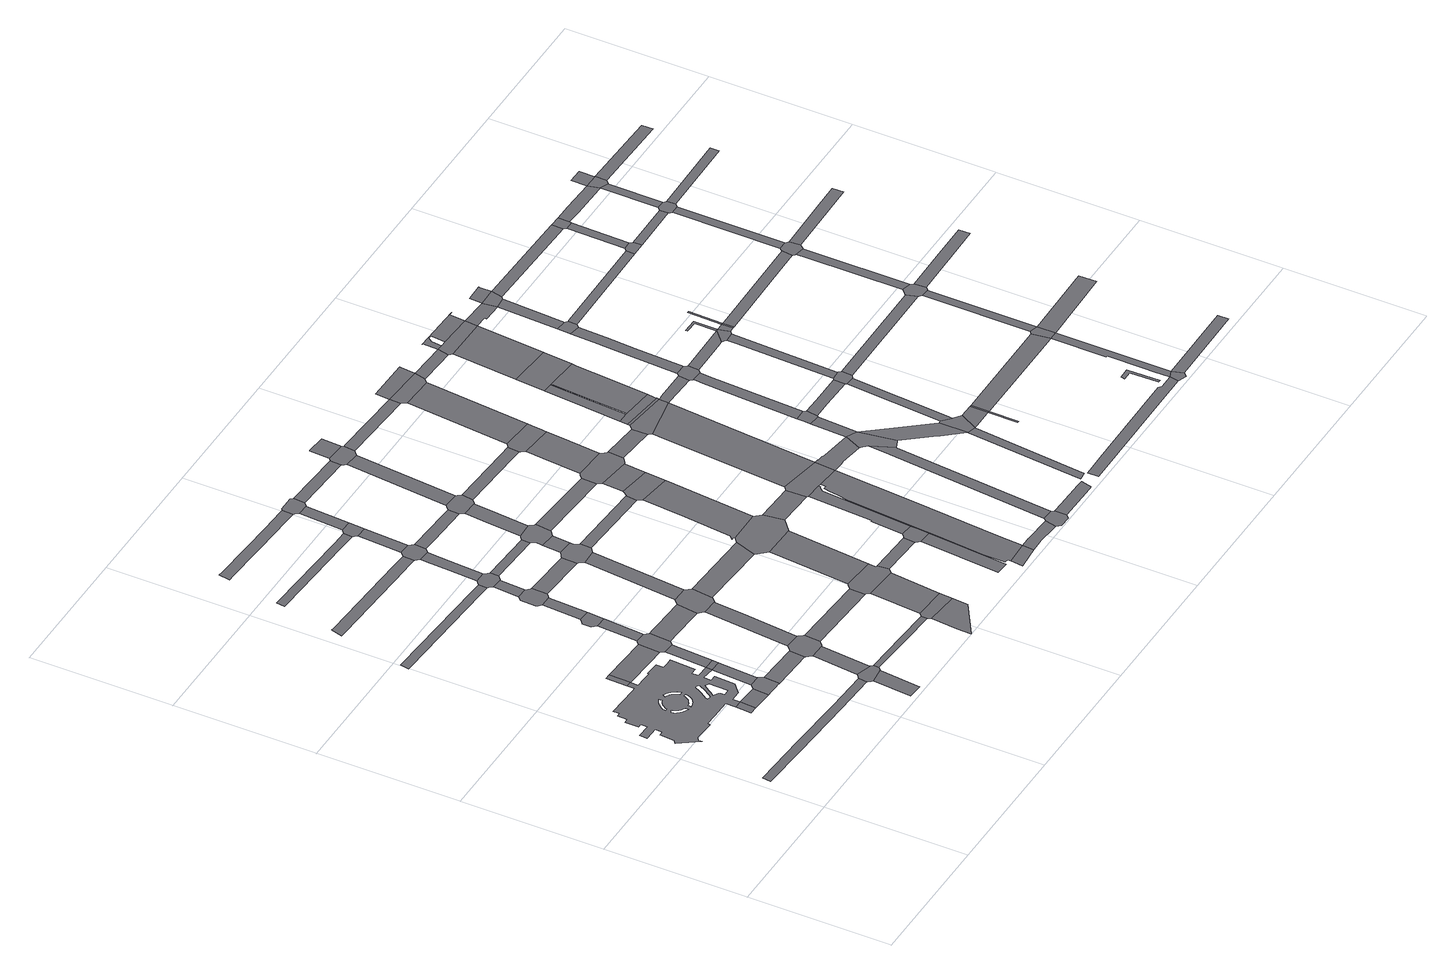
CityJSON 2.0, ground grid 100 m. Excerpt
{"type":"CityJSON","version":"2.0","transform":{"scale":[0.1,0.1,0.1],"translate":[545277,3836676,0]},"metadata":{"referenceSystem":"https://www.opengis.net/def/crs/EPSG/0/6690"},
"CityObjects":{
"road1":{"type":"Road","attributes":{"RoadStructureAttribute.sectionType":"1"},"geometry":[{"type":"MultiSurface","lod":"1","boundaries":[[[0,1,2,3,4,5,6,7]]]}]},
"road2":{"type":"Road","geometry":[{"type":"MultiSurface","lod":"1","boundaries":[[[8,9,10,11,12,13,14,15,16,17,18,19,20,21,22,23,24,25,26,27,28,29,30,31,32,33,34,35,36,37,38,39,40,41,42,43,44,45,46,47,48,49,50,51,52,53,54,55,56,57,58,59,60],[61,62,63,64,65,66,67,68,69,70,71,72,73,74,75,76,77,78,79,80],[81,82,83,84,85,86,87,88,89,90,91,92,93,94,95,96,97,98,99,100],[101,102,103,104,105,106,107,108,109,110,111,112,113,114,115,116,117,118,119,120,121],[122,123,124,125,126,127,128,129,130,131,132,133,134,135,136,137,138,139,140,141,142],[143,144,145,146,147,148,149,150,151,152,153,154,155,156,157,158,159,160,161],[162,163,164,165,166,167,168,169,170,171,172,173,174]]]}]},
"road3":{"type":"Road","geometry":[{"type":"MultiSurface","lod":"1","boundaries":[[[38,175,176,39]]]}]},
"road4":{"type":"Road","attributes":{"RoadStructureAttribute.sectionType":"1"},"geometry":[{"type":"MultiSurface","lod":"1","boundaries":[[[39,176,177,178]]]}]},
"road5":{"type":"Road","geometry":[{"type":"MultiSurface","lod":"1","boundaries":[[[179,10,9,180]]]}]},
"road6":{"type":"Road","geometry":[{"type":"MultiSurface","lod":"1","boundaries":[[[181,182,178,177,183,184,185,186,187,188,189,190]]]}]},
"road7":{"type":"Road","attributes":{"RoadStructureAttribute.sectionType":"1"},"geometry":[{"type":"MultiSurface","lod":"1","boundaries":[[[180,9,191,192,193]]]}]},
"road8":{"type":"Road","attributes":{"RoadStructureAttribute.sectionType":"1"},"geometry":[{"type":"MultiSurface","lod":"1","boundaries":[[[49,181,190,194]]]}]},
"road9":{"type":"Road","geometry":[{"type":"MultiSurface","lod":"1","boundaries":[[[50,49,194,195]]]}]},
"road10":{"type":"Road","attributes":{"RoadStructureAttribute.sectionType":"1"},"geometry":[{"type":"MultiSurface","lod":"1","boundaries":[[[196,197,198,199,200,201,202,203,204,205]]]}]},
"road11":{"type":"Road","attributes":{"RoadStructureAttribute.sectionType":"1"},"geometry":[{"type":"MultiSurface","lod":"1","boundaries":[[[206,207,208,209]]]}]},
"road12":{"type":"Road","attributes":{"RoadStructureAttribute.sectionType":"1"},"geometry":[{"type":"MultiSurface","lod":"1","boundaries":[[[210,211,50,195,212]]]}]},
"road13":{"type":"Road","attributes":{"RoadStructureAttribute.sectionType":"1"},"geometry":[{"type":"MultiSurface","lod":"1","boundaries":[[[187,186,213,214]]]}]},
"road14":{"type":"Road","geometry":[{"type":"MultiSurface","lod":"1","boundaries":[[[215,216,217,7,6,218,219,207,206,220,221,222,223,224]]]}]},
"road15":{"type":"Road","geometry":[{"type":"MultiSurface","lod":"1","boundaries":[[[225,226,193,192,227,210,212,228,229,230]]]}]},
"road16":{"type":"Road","attributes":{"RoadStructureAttribute.sectionType":"1"},"geometry":[{"type":"MultiSurface","lod":"1","boundaries":[[[231,215,224,232]]]}]},
"road17":{"type":"Road","attributes":{"RoadStructureAttribute.sectionType":"1"},"geometry":[{"type":"MultiSurface","lod":"1","boundaries":[[[233,225,230,234]]]}]},
"road18":{"type":"Road","attributes":{"RoadStructureAttribute.sectionType":"1"},"geometry":[{"type":"MultiSurface","lod":"1","boundaries":[[[235,236,237,238,239,240,241,242,243,244]]]}]},
"road19":{"type":"Road","geometry":[{"type":"MultiSurface","lod":"1","boundaries":[[[245,246,247,248,249,250,233,234,251]]]}]},
"road20":{"type":"Road","geometry":[{"type":"MultiSurface","lod":"1","boundaries":[[[252,253,254,214,213,255,256,231,232,257,258,259,260,261,262,263]]]}]},
"road21":{"type":"Road","attributes":{"RoadStructureAttribute.sectionType":"1"},"geometry":[{"type":"MultiSurface","lod":"1","boundaries":[[[264,265,266,229,228,267,268,269,270]]]}]},
"road22":{"type":"Road","attributes":{"RoadStructureAttribute.sectionType":"1"},"geometry":[{"type":"MultiSurface","lod":"1","boundaries":[[[271,245,251,272]]]}]},
"road23":{"type":"Road","attributes":{"RoadStructureAttribute.sectionType":"1"},"geometry":[{"type":"MultiSurface","lod":"1","boundaries":[[[273,274,275,276,277,278,279,280,281,282,283]]]}]},
"road24":{"type":"Road","geometry":[{"type":"MultiSurface","lod":"1","boundaries":[[[284,285,286,287,288,289,271,272,290,291,292,293,294,295]]]}]},
"road25":{"type":"Road","attributes":{"RoadStructureAttribute.sectionType":"1"},"geometry":[{"type":"MultiSurface","lod":"1","boundaries":[[[296,252,263,297,298,299]]]}]},
"road26":{"type":"Road","attributes":{"RoadStructureAttribute.sectionType":"1"},"geometry":[{"type":"MultiSurface","lod":"1","boundaries":[[[300,222,221,301,302,303]]]}]},
"road27":{"type":"Road","attributes":{"RoadStructureAttribute.sectionType":"1"},"geometry":[{"type":"MultiSurface","lod":"1","boundaries":[[[304,284,295,305]]]}]},
"road28":{"type":"Road","geometry":[{"type":"MultiSurface","lod":"1","boundaries":[[[306,307,308,309,205,204,310,311,304,305,312,313,314,315,316]]]}]},
"road29":{"type":"Road","geometry":[{"type":"MultiSurface","lod":"1","boundaries":[[[317,270,269,318,319,296,299,320,321,322,323]]]}]},
"road30":{"type":"Road","attributes":{"RoadStructureAttribute.sectionType":"1"},"geometry":[{"type":"MultiSurface","lod":"1","boundaries":[[[324,325,326,327,328,329,330,331,332,333]]]}]},
"road31":{"type":"Road","attributes":{"RoadStructureAttribute.sectionType":"1"},"geometry":[{"type":"MultiSurface","lod":"1","boundaries":[[[260,259,334,335]]]}]},
"road32":{"type":"Road","attributes":{"RoadStructureAttribute.sectionType":"1"},"geometry":[{"type":"MultiSurface","lod":"1","boundaries":[[[336,337,338,308,307,339,340,341]]]}]},
"road33":{"type":"Road","attributes":{"RoadStructureAttribute.sectionType":"1"},"geometry":[{"type":"MultiSurface","lod":"1","boundaries":[[[342,293,292,343,344]]]}]},
"road34":{"type":"Road","geometry":[{"type":"MultiSurface","lod":"1","boundaries":[[[345,244,243,346,347,336,341,348,349,350]]]}]},
"road35":{"type":"Road","attributes":{"RoadStructureAttribute.sectionType":"1"},"geometry":[{"type":"MultiSurface","lod":"1","boundaries":[[[351,352,353,317,323]]]}]},
"road36":{"type":"Road","attributes":{"RoadStructureAttribute.sectionType":"1"},"geometry":[{"type":"MultiSurface","lod":"1","boundaries":[[[354,355,356,357,358]]]}]},
"road37":{"type":"Road","attributes":{"RoadStructureAttribute.sectionType":"1"},"geometry":[{"type":"MultiSurface","lod":"1","boundaries":[[[316,315,359,360]]]}]},
"road38":{"type":"Road","attributes":{"RoadStructureAttribute.sectionType":"1"},"geometry":[{"type":"MultiSurface","lod":"1","boundaries":[[[361,345,350,362]]]}]},
"road39":{"type":"Road","geometry":[{"type":"MultiSurface","lod":"1","boundaries":[[[363,364,365,303,302,366,367,354,358,368]]]}]},
"road40":{"type":"Road","geometry":[{"type":"MultiSurface","lod":"1","boundaries":[[[369,370,283,282,371,361,362,372,373]]]}]},
"road41":{"type":"Road","geometry":[{"type":"MultiSurface","lod":"1","boundaries":[[[374,375,376,377,344,343,378,379,352,351,380,381,382,383,384,385]]]}]},
"road42":{"type":"Road","attributes":{"RoadStructureAttribute.sectionType":"1"},"geometry":[{"type":"MultiSurface","lod":"1","boundaries":[[[386,363,368,387]]]}]},
"road43":{"type":"Road","attributes":{"RoadStructureAttribute.sectionType":"1"},"geometry":[{"type":"MultiSurface","lod":"1","boundaries":[[[321,320,388,389,390]]]}]},
"road44":{"type":"Road","attributes":{"RoadStructureAttribute.sectionType":"1"},"geometry":[{"type":"MultiSurface","lod":"1","boundaries":[[[391,369,373,392]]]}]},
"road45":{"type":"Road","attributes":{"RoadStructureAttribute.sectionType":"1"},"geometry":[{"type":"MultiSurface","lod":"1","boundaries":[[[393,374,385,394]]]}]},
"road46":{"type":"Road","attributes":{"RoadStructureAttribute.sectionType":"1"},"geometry":[{"type":"MultiSurface","lod":"1","boundaries":[[[395,396,349,348,397,398,399]]]}]},
"road47":{"type":"Road","geometry":[{"type":"MultiSurface","lod":"1","boundaries":[[[400,401,333,332,402,391,392,403,404,405,406,407]]]}]},
"road48":{"type":"Road","geometry":[{"type":"MultiSurface","lod":"1","boundaries":[[[408,409,410,335,334,411,412,386,387,413,414,415,416,417,418]]]}]},
"road49":{"type":"Road","geometry":[{"type":"MultiSurface","lod":"1","boundaries":[[[419,420,421,422,423,360,359,424,425,393,394,426,427,428,429]]]}]},
"road50":{"type":"Road","attributes":{"RoadStructureAttribute.sectionType":"1"},"geometry":[{"type":"MultiSurface","lod":"1","boundaries":[[[430,431,422,421,432,433]]]}]},
"road51":{"type":"Road","attributes":{"RoadStructureAttribute.sectionType":"1"},"geometry":[{"type":"MultiSurface","lod":"1","boundaries":[[[434,408,418,435]]]}]},
"road52":{"type":"Road","geometry":[{"type":"MultiSurface","lod":"1","boundaries":[[[436,437,438,399,398,439,440,430,433,441,442,443,444,445,446,447]]]}]},
"road53":{"type":"Road","attributes":{"RoadStructureAttribute.sectionType":"1"},"geometry":[{"type":"MultiSurface","lod":"1","boundaries":[[[382,381,448,449]]]}]},
"road54":{"type":"Road","attributes":{"RoadStructureAttribute.sectionType":"1"},"geometry":[{"type":"MultiSurface","lod":"1","boundaries":[[[405,404,450,451]]]}]},
"road55":{"type":"Road","attributes":{"RoadStructureAttribute.sectionType":"1"},"geometry":[{"type":"MultiSurface","lod":"1","boundaries":[[[415,414,452,453,454]]]}]},
"road56":{"type":"Road","geometry":[{"type":"MultiSurface","lod":"1","boundaries":[[[455,456,390,389,434,435,457,458]]]}]},
"road57":{"type":"Road","attributes":{"RoadStructureAttribute.sectionType":"1"},"geometry":[{"type":"MultiSurface","lod":"1","boundaries":[[[429,428,459,460]]]}]},
"road58":{"type":"Road","attributes":{"RoadStructureAttribute.sectionType":"1"},"geometry":[{"type":"MultiSurface","lod":"1","boundaries":[[[461,462,463,464,465]]]}]},
"road59":{"type":"Road","attributes":{"RoadStructureAttribute.sectionType":"1"},"geometry":[{"type":"MultiSurface","lod":"1","boundaries":[[[466,436,447,467]]]}]},
"road60":{"type":"Road","geometry":[{"type":"MultiSurface","lod":"1","boundaries":[[[468,469,470,471]]]}]},
"road61":{"type":"Road","attributes":{"RoadStructureAttribute.sectionType":"1"},"geometry":[{"type":"MultiSurface","lod":"1","boundaries":[[[472,473,474,475,476,456,455,477]]]}]},
"road62":{"type":"Road","geometry":[{"type":"MultiSurface","lod":"1","boundaries":[[[478,479,480,454,453,481,461,465,482,483,484]]]}]},
"road63":{"type":"Road","geometry":[{"type":"MultiSurface","lod":"1","boundaries":[[[485,486,487,451,450,488,489,466,467,490,491,492,493,494]]]}]},
"road64":{"type":"Road","attributes":{"RoadStructureAttribute.sectionType":"1"},"geometry":[{"type":"MultiSurface","lod":"1","boundaries":[[[495,496,444,443,497,498,499,500]]]}]},
"road65":{"type":"Road","attributes":{"RoadStructureAttribute.sectionType":"1"},"geometry":[{"type":"MultiSurface","lod":"1","boundaries":[[[501,502,485,494,503]]]}]},
"road66":{"type":"Road","attributes":{"RoadStructureAttribute.sectionType":"1"},"geometry":[{"type":"MultiSurface","lod":"1","boundaries":[[[504,458,457,505,506]]]}]},
"road67":{"type":"Road","geometry":[{"type":"MultiSurface","lod":"1","boundaries":[[[507,508,449,448,472,477,509]]]}]},
"road68":{"type":"Road","attributes":{"RoadStructureAttribute.sectionType":"1"},"geometry":[{"type":"MultiSurface","lod":"1","boundaries":[[[510,511,512,468,471,513,514,515,516,517]]]}]},
"road69":{"type":"Road","attributes":{"RoadStructureAttribute.sectionType":"1"},"geometry":[{"type":"MultiSurface","lod":"1","boundaries":[[[518,519,520,478,484,521,522,523,524,525]]]}]},
"road70":{"type":"Road","attributes":{"function":"1","RoadStructureAttribute.sectionType":"7"},"geometry":[{"type":"MultiSurface","lod":"1","boundaries":[[[526,527,528,529,530,531,532,533,534,535,536,537,538,539,540,541,542,469,468,543,544,545,546]]]}]},
"road71":{"type":"Road","attributes":{"RoadStructureAttribute.sectionType":"1"},"geometry":[{"type":"MultiSurface","lod":"1","boundaries":[[[547,548,507,509,549,550]]]}]},
"road72":{"type":"Road","geometry":[{"type":"MultiSurface","lod":"1","boundaries":[[[551,552,460,459,553,547,550,554,555,556,557,558,559,560]]]}]},
"road73":{"type":"Road","geometry":[{"type":"MultiSurface","lod":"1","boundaries":[[[561,562,517,516,563,564,565,566,567]]]}]},
"road74":{"type":"Road","attributes":{"RoadStructureAttribute.sectionType":"1"},"geometry":[{"type":"MultiSurface","lod":"1","boundaries":[[[568,569,551,560,570,571]]]}]},
"road75":{"type":"Road","attributes":{"RoadStructureAttribute.sectionType":"1"},"geometry":[{"type":"MultiSurface","lod":"1","boundaries":[[[572,492,491,573,574,575]]]}]},
"road76":{"type":"Road","geometry":[{"type":"MultiSurface","lod":"1","boundaries":[[[576,577,578,506,505,579,580,518,525,581,526,546,582]]]}]},
"road77":{"type":"Road","geometry":[{"type":"MultiSurface","lod":"1","boundaries":[[[583,584,585,500,499,586,568,571,587,588,589]]]}]},
"road78":{"type":"Road","attributes":{"RoadStructureAttribute.sectionType":"1"},"geometry":[{"type":"MultiSurface","lod":"1","boundaries":[[[557,556,590,591]]]}]},
"road79":{"type":"Road","attributes":{"RoadStructureAttribute.sectionType":"1"},"geometry":[{"type":"MultiSurface","lod":"1","boundaries":[[[592,593,566,565,594,595,596]]]}]},
"road80":{"type":"Road","attributes":{"RoadStructureAttribute.sectionType":"1"},"geometry":[{"type":"MultiSurface","lod":"1","boundaries":[[[597,598,561,567,599,600,601]]]}]},
"road81":{"type":"Road","attributes":{"RoadStructureAttribute.sectionType":"1"},"geometry":[{"type":"MultiSurface","lod":"1","boundaries":[[[602,583,589,603,604,605]]]}]},
"road82":{"type":"Road","attributes":{"function":"1"},"geometry":[{"type":"MultiSurface","lod":"1","boundaries":[[[606,607,608,609,576,582]]]}]},
"road83":{"type":"Road","attributes":{"RoadStructureAttribute.sectionType":"1"},"geometry":[{"type":"MultiSurface","lod":"1","boundaries":[[[610,611,612,613,582,546,614,615,616,617]]]}]},
"road84":{"type":"Road","geometry":[{"type":"MultiSurface","lod":"1","boundaries":[[[575,574,618,602,605,619,620]]]}]},
"road85":{"type":"Road","geometry":[{"type":"MultiSurface","lod":"1","boundaries":[[[621,622,623,591,590,624,608,607,625]]]}]},
"road86":{"type":"Road","attributes":{"RoadStructureAttribute.sectionType":"1"},"geometry":[{"type":"MultiSurface","lod":"1","boundaries":[[[626,575,620,627,628]]]}]},
"road87":{"type":"Road","geometry":[{"type":"MultiSurface","lod":"1","boundaries":[[[617,616,629,597,601,630,631,632]]]}]},
"road88":{"type":"Road","attributes":{"function":"1"},"geometry":[{"type":"MultiSurface","lod":"1","boundaries":[[[633,621,625,634,635]]]}]},
"road89":{"type":"Road","attributes":{"function":"1"},"geometry":[{"type":"MultiSurface","lod":"1","boundaries":[[[636,633,635,637,638,639]]]}]},
"road90":{"type":"Road","geometry":[{"type":"MultiSurface","lod":"1","boundaries":[[[640,641,636,639,642,643]]]}]},
"road91":{"type":"Road","attributes":{"RoadStructureAttribute.sectionType":"1"},"geometry":[{"type":"MultiSurface","lod":"1","boundaries":[[[644,645,646,647,648]]]}]},
"road92":{"type":"Road","attributes":{"RoadStructureAttribute.sectionType":"1"},"geometry":[{"type":"MultiSurface","lod":"1","boundaries":[[[649,617,632,650,651,652]]]}]},
"road93":{"type":"Road","attributes":{"RoadStructureAttribute.sectionType":"1"},"geometry":[{"type":"MultiSurface","lod":"1","boundaries":[[[653,632,631,654,655,656,657,658,644,659]]]}]},
"road94":{"type":"Road","geometry":[{"type":"MultiSurface","lod":"1","boundaries":[[[660,661,662,663,649,652,664,665]]]}]},
"road95":{"type":"Road","attributes":{"function":"1","RoadStructureAttribute.sectionType":"7"},"geometry":[{"type":"MultiSurface","lod":"1","boundaries":[[[666,667,668,638,637,669,670,671,672]]]}]},
"road96":{"type":"Road","attributes":{"RoadStructureAttribute.sectionType":"1"},"geometry":[{"type":"MultiSurface","lod":"1","boundaries":[[[673,620,619,674,675,676,677]]]}]},
"road97":{"type":"Road","attributes":{"RoadStructureAttribute.sectionType":"1"},"geometry":[{"type":"MultiSurface","lod":"1","boundaries":[[[678,679,625,607,680,681,682]]]}]},
"road98":{"type":"Road","geometry":[{"type":"MultiSurface","lod":"1","boundaries":[[[683,640,643,684,666,672,685]]]}]},
"road99":{"type":"Road","geometry":[{"type":"MultiSurface","lod":"1","boundaries":[[[686,659,644,648,687,688,689,690]]]}]},
"road100":{"type":"Road","attributes":{"RoadStructureAttribute.sectionType":"1"},"geometry":[{"type":"MultiSurface","lod":"1","boundaries":[[[691,692,662,661,693,694]]]}]},
"road101":{"type":"Road","attributes":{"RoadStructureAttribute.sectionType":"1"},"geometry":[{"type":"MultiSurface","lod":"1","boundaries":[[[687,648,695,696,697,698,699]]]}]},
"road102":{"type":"Road","attributes":{"RoadStructureAttribute.sectionType":"1"},"geometry":[{"type":"MultiSurface","lod":"1","boundaries":[[[700,665,664,701,702,703]]]}]},
"road103":{"type":"Road","geometry":[{"type":"MultiSurface","lod":"1","boundaries":[[[698,704,705,706,707]]]}]},
"road104":{"type":"Road","attributes":{"function":"1","RoadStructureAttribute.sectionType":"7"},"geometry":[{"type":"MultiSurface","lod":"1","boundaries":[[[708,683,685,709]]]}]},
"road105":{"type":"Road","attributes":{"RoadStructureAttribute.sectionType":"1"},"geometry":[{"type":"MultiSurface","lod":"1","boundaries":[[[710,711,690,689,712,713]]]}]},
"road106":{"type":"Road","geometry":[{"type":"MultiSurface","lod":"1","boundaries":[[[714,715,716,682,681,717,718,691,694,719,720,721,722,723]]]}]},
"road107":{"type":"Road","geometry":[{"type":"MultiSurface","lod":"1","boundaries":[[[699,698,707,724]]]}]},
"road108":{"type":"Road","attributes":{"RoadStructureAttribute.sectionType":"1"},"geometry":[{"type":"MultiSurface","lod":"1","boundaries":[[[725,726,727,728,729,730,731,732,733,734,735,736,737,738]]]}]},
"road109":{"type":"Road","geometry":[{"type":"MultiSurface","lod":"1","boundaries":[[[677,676,708,709,739,740,741,742]]]}]},
"road110":{"type":"Road","attributes":{"function":"1","RoadStructureAttribute.sectionType":"7"},"geometry":[{"type":"MultiSurface","lod":"1","boundaries":[[[743,744,677,742,745,746,747,748,749,750,741,740,751,752,753,754,755]]]}]},
"road111":{"type":"Road","geometry":[{"type":"MultiSurface","lod":"1","boundaries":[[[756,757,758,759,703,702,710,713,760,761,762]]]}]},
"road112":{"type":"Road","attributes":{"RoadStructureAttribute.sectionType":"1"},"geometry":[{"type":"MultiSurface","lod":"1","boundaries":[[[763,764,765,766,714,723,767,768,769]]]}]},
"road113":{"type":"Road","attributes":{"RoadStructureAttribute.sectionType":"1"},"geometry":[{"type":"MultiSurface","lod":"1","boundaries":[[[770,771,721,720,772,773,774,775]]]}]},
"road114":{"type":"Road","attributes":{"RoadStructureAttribute.sectionType":"1"},"geometry":[{"type":"MultiSurface","lod":"1","boundaries":[[[776,777,778,779,780,758,757]]]}]},
"road115":{"type":"Road","geometry":[{"type":"MultiSurface","lod":"1","boundaries":[[[781,782,763,769,783,784,785,786,787,788]]]}]},
"road116":{"type":"Road","attributes":{"RoadStructureAttribute.sectionType":"1"},"geometry":[{"type":"MultiSurface","lod":"1","boundaries":[[[740,739,789,790,791,792]]]}]},
"road117":{"type":"Road","attributes":{"RoadStructureAttribute.sectionType":"1"},"geometry":[{"type":"MultiSurface","lod":"1","boundaries":[[[793,794,791,781,788]]]}]},
"road118":{"type":"Road","attributes":{"RoadStructureAttribute.sectionType":"1"},"geometry":[{"type":"MultiSurface","lod":"1","boundaries":[[[724,707,795,796,797]]]}]},
"road119":{"type":"Road","geometry":[{"type":"MultiSurface","lod":"1","boundaries":[[[798,770,775,799,800,779,778,801,802,803]]]}]},
"road120":{"type":"Road","attributes":{"RoadStructureAttribute.sectionType":"1"},"geometry":[{"type":"MultiSurface","lod":"1","boundaries":[[[804,805,806,807,808,770,798]]]}]},
"road121":{"type":"Road","geometry":[{"type":"MultiSurface","lod":"1","boundaries":[[[809,792,791,794,810,811]]]}]},
"road122":{"type":"Road","attributes":{"RoadStructureAttribute.sectionType":"1"},"geometry":[{"type":"MultiSurface","lod":"1","boundaries":[[[812,813,798,803,814]]]}]},
"road123":{"type":"Road","geometry":[{"type":"MultiSurface","lod":"1","boundaries":[[[815,816,817,818,819,820]]]}]},
"road124":{"type":"Road","attributes":{"RoadStructureAttribute.sectionType":"1"},"geometry":[{"type":"MultiSurface","lod":"1","boundaries":[[[821,822,823,824,792,809]]]}]},
"road125":{"type":"Road","geometry":[{"type":"MultiSurface","lod":"1","boundaries":[[[825,812,814,826]]]}]},
"road126":{"type":"Road","attributes":{"RoadStructureAttribute.sectionType":"1"},"geometry":[{"type":"MultiSurface","lod":"1","boundaries":[[[827,828,829,812,825]]]}]},
"road127":{"type":"Road","geometry":[{"type":"MultiSurface","lod":"1","boundaries":[[[830,738,737,831,832]]]}]},
"road128":{"type":"Road","attributes":{"RoadStructureAttribute.sectionType":"1"},"geometry":[{"type":"MultiSurface","lod":"1","boundaries":[[[762,761,833,834]]]}]},
"road129":{"type":"Road","attributes":{"RoadStructureAttribute.sectionType":"1"},"geometry":[{"type":"MultiSurface","lod":"1","boundaries":[[[796,835,836,837,838,738,830,839]]]}]},
"road130":{"type":"Road","attributes":{"RoadStructureAttribute.sectionType":"1"},"geometry":[{"type":"MultiSurface","lod":"1","boundaries":[[[840,841,786,785,842,843]]]}]},
"road131":{"type":"Road","geometry":[{"type":"MultiSurface","lod":"1","boundaries":[[[844,845,797,796,839,846]]]}]},
"road132":{"type":"Road","attributes":{"RoadStructureAttribute.sectionType":"1"},"geometry":[{"type":"MultiSurface","lod":"1","boundaries":[[[847,809,811,848,849]]]}]},
"road133":{"type":"Road","attributes":{"RoadStructureAttribute.sectionType":"1"},"geometry":[{"type":"MultiSurface","lod":"1","boundaries":[[[830,832,850,851]]]}]},
"road134":{"type":"Road","attributes":{"RoadStructureAttribute.sectionType":"1"},"geometry":[{"type":"MultiSurface","lod":"1","boundaries":[[[852,853,825,826,854,855]]]}]},
"road135":{"type":"Road","attributes":{"RoadStructureAttribute.sectionType":"1"},"geometry":[{"type":"MultiSurface","lod":"1","boundaries":[[[856,857,844,846,858,859]]]}]},
"road136":{"type":"Road","geometry":[{"type":"MultiSurface","lod":"1","boundaries":[[[860,861,862,834,833,863,864,856,859,865,866,867,868,869]]]}]},
"road137":{"type":"Road","attributes":{"RoadStructureAttribute.sectionType":"1"},"geometry":[{"type":"MultiSurface","lod":"1","boundaries":[[[870,846,839,871]]]}]},
"road138":{"type":"Road","geometry":[{"type":"MultiSurface","lod":"1","boundaries":[[[872,873,840,843,874,875]]]}]},
"road139":{"type":"Road","attributes":{"RoadStructureAttribute.sectionType":"1"},"geometry":[{"type":"MultiSurface","lod":"1","boundaries":[[[876,877,860,869,878,879]]]}]},
"road140":{"type":"Road","attributes":{"RoadStructureAttribute.sectionType":"1"},"geometry":[{"type":"MultiSurface","lod":"1","boundaries":[[[880,873,872,881]]]}]},
"road141":{"type":"Road","geometry":[{"type":"MultiSurface","lod":"1","boundaries":[[[849,848,882,880,881,883,884]]]}]},
"road142":{"type":"Road","geometry":[{"type":"MultiSurface","lod":"1","boundaries":[[[885,886,887,852,855,888,889,876,879,890,891,892,893,894,895,896]]]}]},
"road143":{"type":"Road","attributes":{"RoadStructureAttribute.sectionType":"1"},"geometry":[{"type":"MultiSurface","lod":"1","boundaries":[[[897,875,874,898]]]}]},
"road144":{"type":"Road","attributes":{"RoadStructureAttribute.sectionType":"1"},"geometry":[{"type":"MultiSurface","lod":"1","boundaries":[[[899,900,867,866,901,902,903,904,905,906]]]}]},
"road145":{"type":"Road","attributes":{"RoadStructureAttribute.sectionType":"1"},"geometry":[{"type":"MultiSurface","lod":"1","boundaries":[[[907,908,909,910,911,885,896]]]}]},
"road146":{"type":"Road","attributes":{"RoadStructureAttribute.sectionType":"1"},"geometry":[{"type":"MultiSurface","lod":"1","boundaries":[[[912,884,883,913,914,915,916,917,918]]]}]},
"road147":{"type":"Road","geometry":[{"type":"MultiSurface","lod":"1","boundaries":[[[919,897,898,920,909,908,921,922,923,924,925]]]}]},
"road148":{"type":"Road","attributes":{"RoadStructureAttribute.sectionType":"1"},"geometry":[{"type":"MultiSurface","lod":"1","boundaries":[[[917,926,919,925,927]]]}]},
"road149":{"type":"Road","attributes":{"RoadStructureAttribute.sectionType":"1"},"geometry":[{"type":"MultiSurface","lod":"1","boundaries":[[[928,929,893,892,930,931]]]}]},
"road150":{"type":"Road","geometry":[{"type":"MultiSurface","lod":"1","boundaries":[[[918,917,927,932,933,934,935,936]]]}]},
"road151":{"type":"Road","attributes":{"RoadStructureAttribute.sectionType":"1"},"geometry":[{"type":"MultiSurface","lod":"1","boundaries":[[[937,918,936,938]]]}]},
"road152":{"type":"Road","attributes":{"RoadStructureAttribute.sectionType":"1"},"geometry":[{"type":"MultiSurface","lod":"1","boundaries":[[[939,924,923,940]]]}]},
"road153":{"type":"Road","attributes":{"RoadStructureAttribute.sectionType":"1"},"geometry":[{"type":"MultiSurface","lod":"1","boundaries":[[[935,934,941,942,943]]]}]}
},
"vertices":[
[911,422,0],[490,447,0],[80,469,0],[71,408,0],[413,390,0],[912,363,0],[1212,347,0],[1218,406,0],
[522,1572,0],[525,1625,0],[484,1627,0],[485,1574,0],[455,1576,0],[337,1580,0],[225,1585,0],[225,1542,0],[198,1542,0],[194,1472,0],[164,1472,0],[162,1376,0],[192,1379,0],[192,1367,0],[190,1327,0],[93,1331,0],[91,1278,0],[188,1274,0],[186,1236,0],[186,1224,0],[156,1224,0],[147,1121,0],[125,1103,0],[221,964,0],[221,992,0],[243,1007,0],[388,999,0],[393,1019,0],[471,1016,0],[618,1011,0],[616,943,0],[674,940,0],[676,994,0],[734,995,0],[746,995,0],[815,1055,0],[819,1139,0],[819,1142,0],[821,1198,0],[776,1197,0],[781,1252,0],[872,1243,0],[875,1286,0],[783,1290,0],[782,1337,0],[827,1335,0],[835,1513,0],[793,1514,0],[752,1515,0],[753,1568,0],[655,1574,0],[655,1566,0],[591,1569,0],[460,1369,0],[445,1367,0],[435,1359,0],[432,1356,0],[426,1352,0],[422,1349,0],[421,1347,0],[412,1336,0],[405,1324,0],[400,1309,0],[400,1306,0],[383,1306,0],[387,1324,0],[395,1341,0],[407,1356,0],[410,1359,0],[418,1367,0],[420,1369,0],[434,1381,0],[459,1394,0],[512,1390,0],[527,1382,0],[536,1378,0],[545,1372,0],[557,1360,0],[567,1345,0],[577,1328,0],[583,1310,0],[585,1303,0],[580,1302,0],[565,1300,0],[563,1315,0],[555,1330,0],[547,1343,0],[542,1350,0],[540,1353,0],[527,1360,0],[525,1361,0],[515,1367,0],[499,1372,0],[403,1269,0],[408,1254,0],[416,1241,0],[422,1233,0],[423,1231,0],[436,1222,0],[441,1219,0],[449,1214,0],[461,1209,0],[461,1207,0],[461,1197,0],[459,1187,0],[436,1197,0],[426,1203,0],[421,1206,0],[409,1219,0],[408,1220,0],[396,1234,0],[388,1251,0],[383,1268,0],[400,1276,0],[493,1198,0],[494,1207,0],[509,1210,0],[518,1215,0],[521,1217,0],[530,1223,0],[533,1225,0],[538,1229,0],[543,1235,0],[553,1245,0],[561,1260,0],[563,1273,0],[583,1273,0],[578,1255,0],[571,1238,0],[561,1220,0],[552,1211,0],[549,1208,0],[534,1198,0],[513,1191,0],[491,1185,0],[607,1146,0],[617,1159,0],[626,1171,0],[640,1190,0],[644,1196,0],[645,1199,0],[651,1211,0],[671,1249,0],[681,1249,0],[691,1247,0],[696,1237,0],[670,1185,0],[669,1181,0],[664,1175,0],[652,1159,0],[646,1150,0],[629,1128,0],[619,1128,0],[607,1133,0],[670,1143,0],[674,1148,0],[681,1159,0],[685,1164,0],[714,1207,0],[725,1201,0],[741,1192,0],[740,1134,0],[737,1062,0],[722,1062,0],[695,1062,0],[692,1099,0],[654,1119,0],
[610,832,0],[668,829,0],
[818,821,0],[824,931,0],
[490,1778,0],[530,1776,0],
[855,961,0],[841,948,0],[844,819,0],[907,816,0],[929,815,0],[950,814,0],[955,923,0],[946,938,0],[935,958,0],[934,959,0],
[755,1613,0],[868,1607,0],[877,1757,0],
[951,1239,0],
[953,1281,0],
[887,2903,0],[854,2905,0],[30,2950,0],[12,2951,0],[1,2892,0],[27,2891,0],[851,2847,0],[887,2844,0],[931,2841,0],[934,2901,0],
[1353,329,0],[1240,315,0],[1217,45,0],[1324,37,0],
[891,1579,0],[887,1511,0],[971,1573,0],
[1249,799,0],[1260,908,0],
[1252,435,0],[1245,429,0],[1220,406,0],[1214,345,0],[1231,325,0],[1354,330,0],[1372,348,0],[1374,386,0],[1362,399,0],[1359,402,0],
[903,1782,0],[898,1777,0],[891,1581,0],[998,1600,0],[1007,1750,0],[981,1778,0],
[1282,758,0],[1392,756,0],
[920,2065,0],[999,2063,0],
[881,3446,0],[850,3448,0],[141,3485,0],[117,3487,0],[95,3407,0],[137,3405,0],[846,3368,0],[882,3366,0],[958,3362,0],[963,3442,0],
[926,2187,0],[896,2161,0],[894,2159,0],[893,2096,0],[895,2096,0],[918,2067,0],[1007,2182,0],
[1298,942,0],[1294,938,0],[1266,913,0],[1254,793,0],[1278,764,0],[1398,760,0],[1425,784,0],[1431,789,0],[1439,899,0],[1435,904,0],[1413,930,0],[1409,935,0],
[1330,1733,0],[1111,1744,0],[1044,1748,0],[1035,1598,0],[1040,1598,0],[1318,1584,0],[1335,1732,0],
[942,2460,0],[1024,2460,0],
[877,3874,0],[859,3874,0],[219,3910,0],[192,3912,0],[184,3853,0],[213,3851,0],[855,3815,0],[878,3814,0],[943,3810,0],[984,3808,0],[988,3868,0],
[946,2627,0],[924,2607,0],[918,2601,0],[916,2493,0],[920,2487,0],[924,2482,0],[1044,2480,0],[1046,2481,0],[1051,2486,0],[1055,2596,0],[1049,2601,0],[1025,2624,0],
[1354,1547,0],[1446,1338,0],[1465,1540,0],[1465,1542,0],
[1697,368,0],[1695,328,0],[1937,314,0],[1938,355,0],
[957,2810,0],[1035,2805,0],
[1061,2904,0],[1042,2927,0],[961,2926,0],[941,2907,0],[937,2834,0],[957,2811,0],[1036,2806,0],[1056,2823,0],[1058,2824,0],[1068,2833,0],[1069,2894,0],
[1371,1766,0],[1328,1574,0],[1351,1550,0],[1497,1573,0],[1516,1723,0],[1486,1758,0],[1483,1761,0],
[873,4317,0],[836,4318,0],[300,4350,0],[269,4353,0],[257,4274,0],[296,4272,0],[832,4241,0],[873,4239,0],[1008,4231,0],[1011,4309,0],
[1969,761,0],[1971,871,0],
[985,3333,0],[982,3287,0],[973,3123,0],[1053,3123,0],[1062,3282,0],[1065,3327,0],
[1100,2593,0],[1405,2466,0],[1405,2575,0],
[993,3470,0],[959,3361,0],[985,3334,0],[1093,3355,0],[1099,3434,0],[1073,3464,0],
[1545,2434,0],[1434,2426,0],[1372,1769,0],
[1952,288,0],[1935,104,0],[1930,2,0],[2176,160,0],[2185,269,0],
[1444,2814,0],[1446,2875,0],
[1011,3779,0],[1090,3777,0],
[1962,375,0],[1942,358,0],[1939,356,0],[1938,314,0],[1940,310,0],[2193,361,0],
[1017,3893,0],[997,3876,0],[993,3798,0],[1091,3797,0],[1097,3889,0],
[1450,2605,0],[1444,2601,0],[1437,2596,0],[1413,2580,0],[1410,2460,0],[1429,2433,0],[1550,2438,0],[1576,2460,0],[1579,2538,0],[1561,2564,0],[1556,2571,0],[1559,2597,0],
[1992,735,0],[2226,718,0],
[1498,1574,0],[1994,1548,0],[2045,1696,0],
[1034,4200,0],[1114,4197,0],
[1462,2735,0],[1570,2725,0],
[1195,3429,0],[1193,3429,0],[1191,3349,0],[1490,3334,0],[1496,3414,0],
[1023,4319,0],[1018,4315,0],[1015,4223,0],[1135,4216,0],[1142,4223,0],[1147,4301,0],[1138,4312,0],[1134,4318,0],
[2008,902,0],[2000,896,0],[1975,874,0],[1972,760,0],[1986,742,0],[2236,728,0],[2256,748,0],[2250,827,0],[2245,827,0],[2236,828,0],[2241,881,0],
[1615,2874,0],[1592,2900,0],[1587,2905,0],[1477,2898,0],[1471,2894,0],[1462,2792,0],[1467,2786,0],[1576,2730,0],[1605,2755,0],[1610,2759,0],[1620,2869,0],
[1514,3305,0],[1498,3128,0],[1608,3129,0],[1624,3298,0],
[2061,1474,0],[2295,1467,0],
[1528,3442,0],[1521,3436,0],[1517,3433,0],[1507,3313,0],[1510,3310,0],[1629,3303,0],[1632,3306,0],[1651,3324,0],[1664,3404,0],[1646,3425,0],[1641,3431,0],[1637,3436,0],
[2121,2432,0],[2130,2511,0],
[1573,4200,0],[1580,4278,0],
[2257,748,0],[2560,732,0],[2566,811,0],
[2320,1728,0],[2080,1725,0],[2379,1542,0],[2361,1683,0],
[2148,2726,0],[2155,2834,0],
[2586,701,0],[2541,141,0],[2541,139,0],[2636,135,0],[2680,694,0],
[1596,4169,0],[1704,4161,0],
[2845,132,0],[2678,122,0],[2668,38,0],[2838,50,0],
[2147,2401,0],[2119,2095,0],[2086,1762,0],[2061,1737,0],[2081,1735,0],[2378,2370,0],
[2598,836,0],[2569,811,0],[2568,811,0],[2562,730,0],[2683,739,0],[2687,784,0],[2690,828,0],
[1598,4293,0],[1592,4287,0],[1583,4278,0],[1586,4183,0],[1594,4172,0],[1704,4164,0],[1736,4191,0],[1746,4270,0],[1742,4275,0],[1736,4281,0],
[2127,3380,0],[2124,3380,0],[2120,3300,0],[2123,3300,0],[2203,3296,0],[2208,3376,0],
[1608,4437,0],[1608,4435,0],[1744,4426,0],
[2457,1679,0],[2642,1529,0],[2638,1670,0],
[2160,2547,0],[2135,2511,0],[2391,2516,0],
[2920,135,0],[2918,135,0],[2909,136,0],[2920,55,0],[2935,56,0],[3083,44,0],[3108,42,0],[3125,121,0],
[2652,1519,0],[2626,1065,0],[2616,1065,0],[2741,1472,0],[2746,1479,0],[2762,1497,0],[2772,1498,0],[2773,1514,0],
[2793,1512,0],[2790,1472,0],[2765,1472,0],[2758,1429,0],[2749,1370,0],[2735,1287,0],[2733,1249,0],[2696,806,0],[2690,722,0],[2679,594,0],[2657,351,0],[2654,309,0],[2654,203,0],[2654,151,0],[2663,149,0],[2681,144,0],[2680,133,0],[2845,133,0],[2859,311,0],[2911,929,0],[2955,1497,0],
[2173,2696,0],[2165,2603,0],[2399,2606,0],[2404,2667,0],
[2190,2865,0],[2179,2856,0],[2166,2705,0],[2414,2674,0],[2447,2699,0],[2450,2701,0],[2457,2812,0],[2454,2812,0],[2429,2841,0],[2421,2849,0],
[3144,140,0],[3143,139,0],[3131,12,0],[3211,11,0],[3239,37,0],[3238,118,0],[3223,135,0],
[2226,3260,0],[2214,3135,0],[2447,3137,0],[2456,3239,0],
[1756,4270,0],[1741,4191,0],[2281,4161,0],[2285,4240,0],
[2667,1694,0],[2660,1688,0],[2643,1674,0],[2649,1523,0],[2651,1520,0],[2783,1513,0],[2967,1643,0],
[2238,3398,0],[2224,3387,0],[2209,3376,0],[2208,3288,0],[2462,3298,0],[2462,3308,0],[2469,3378,0],
[2723,2679,0],[2724,2789,0],
[3525,111,0],[3317,116,0],[3525,32,0],[3553,31,0],[3571,109,0],
[3266,1428,0],[3252,1274,0],[3305,1016,0],[3328,1267,0],[3329,1271,0],
[2304,4126,0],[2535,4110,0],[2535,4113,0],[2535,4116,0],
[3011,2162,0],[3058,2711,0],[2745,2656,0],[2741,2609,0],
[3055,1621,0],[3037,1631,0],[2995,1635,0],[2995,1640,0],[3023,1491,0],[3056,1494,0],[3221,1470,0],[3276,1589,0],
[2301,4132,0],[2563,4143,0],[2584,4221,0],
[2754,2815,0],[2743,2805,0],[2730,2794,0],[2726,2676,0],[3064,2779,0],
[2291,4342,0],[2592,4328,0],[2593,4334,0],
[3237,1456,0],[3383,1293,0],[3393,1297,0],[3352,1556,0],
[2756,2835,0],[3066,2797,0],[3065,2797,0],
[2760,2890,0],[3071,2862,0],[2846,2887,0],[2834,2888,0],
[2805,3439,0],[2780,3141,0],[2854,3141,0],[2876,3433,0],
[3667,949,0],[3666,944,0],[3591,127,0],[3651,132,0],[3728,934,0],
[3289,1843,0],[3353,1571,0],[3367,1827,0],[3368,1836,0],
[3512,1352,0],[3514,1144,0],[3531,1122,0],[3532,1121,0],[3558,1088,0],[3649,972,0],[3668,1153,0],
[3373,1941,0],[3373,1943,0],[3294,1940,0],[3291,1886,0],[3376,1845,0],[3391,1925,0],
[2882,3433,0],[2881,3428,0],[2863,3141,0],[3095,3144,0],[3114,3384,0],[3116,3398,0],[3117,3414,0],
[2735,4213,0],[2571,4142,0],[2732,4133,0],[2840,4127,0],[2855,4207,0],
[3093,2782,0],[3093,2778,0],[3079,2710,0],[3314,2702,0],[3321,2780,0],
[2821,3646,0],[2880,3433,0],[3134,3620,0],
[3684,1152,0],[3798,1060,0],[3751,1094,0],[3745,1098,0],[3688,1152,0],
[3333,2683,0],[3328,2615,0],[3407,2616,0],[3410,2677,0],
[3737,934,0],[3753,934,0],[3887,934,0],[3900,934,0],[3900,1060,0],
[3507,1924,0],[3507,1844,0],[3735,1842,0],[3738,1922,0],
[3898,729,0],[3904,729,0],[3910,729,0],[3913,934,0],
[2859,4105,0],[3173,4101,0],
[3742,1830,0],[3688,1154,0],[3749,1150,0],[3802,1825,0],
[3339,2799,0],[3338,2798,0],[3322,2781,0],[3315,2701,0],[3332,2684,0],[3411,2678,0],[3431,2699,0],[3437,2776,0],[3434,2779,0],[3418,2797,0],
[3912,1060,0],
[4628,112,0],[4607,129,0],[3926,120,0],[3832,119,0],[3753,117,0],[3665,116,0],[3664,117,0],[3662,39,0],[4184,45,0],[4283,47,0],[4476,49,0],[4478,49,0],[4723,52,0],[4732,112,0],
[3173,4105,0],[3182,4191,0],[2943,4203,0],[2899,4205,0],
[2853,4315,0],[2861,4315,0],[2905,4282,0],[2928,4310,0],[2949,4310,0],[2951,4309,0],[2947,4256,0],[2945,4231,0],[3180,4192,0],[3185,4248,0],[3188,4292,0],[3189,4304,0],[3216,4304,0],
[3828,1919,0],[3815,1935,0],[3748,1930,0],[3743,1926,0],[3826,1841,0],[3829,1842,0],[3831,1916,0],
[3374,3561,0],[3365,3355,0],[3364,3347,0],[3355,3146,0],[3435,3147,0],[3445,3351,0],[3454,3548,0],
[3822,2783,0],[3498,2777,0],[3432,2700,0],[3499,2701,0],[3712,2705,0],[3739,2706,0],
[3813,1937,0],[3836,2620,0],[3837,2688,0],[3771,2684,0],[3769,2620,0],
[3379,3652,0],[3376,3596,0],[3462,3557,0],[3465,3560,0],[3473,3570,0],[3475,3631,0],[3466,3640,0],[3458,3648,0],
[3262,4101,0],[3263,4087,0],[3398,4080,0],[3384,4181,0],
[3478,4083,0],[3479,4089,0],
[4714,936,0],[4723,936,0],[4703,1062,0],
[3837,2784,0],[3742,2704,0],[3764,2689,0],[3844,2694,0],[3857,2705,0],[3859,2707,0],
[3838,2952,0],[3738,2954,0],[3738,2948,0],[3738,2941,0],[3826,2937,0],
[3514,4184,0],[3485,4095,0],[3495,4104,0],
[3894,2785,0],[3849,2784,0],[3896,2707,0],
[4584,350,0],[4651,351,0],[4655,150,0],[4673,148,0],[4668,379,0],[4593,378,0],
[3515,4272,0],[3515,4275,0],[3388,4272,0],[3384,4185,0],
[3907,2785,0],[3908,2708,0],
[3912,3026,0],[3905,3025,0],[3897,3025,0],
[4783,131,0],[4783,27,0],[4809,54,0],
[4703,1850,0],[4679,1924,0],
[4723,551,0],[4732,549,0],[4732,301,0],[4732,223,0],[4785,936,0],
[4254,3642,0],[3490,3631,0],[3490,3570,0],[4255,3583,0],
[4723,1081,0],[4715,1073,0],[4783,1065,0],
[3524,4184,0],[4263,4085,0],[4265,4167,0],
[5404,61,0],[5403,137,0],
[4705,2799,0],[3921,2785,0],[4511,2719,0],[4696,2723,0],
[4723,1830,0],[4723,1788,0],[4783,1073,0],[4783,1825,0],
[4718,1964,0],[4710,1956,0],[4681,1927,0],[4705,1847,0],[4713,1840,0],[4793,1836,0],[4804,1848,0],[4802,1929,0],[4790,1940,0],[4782,1948,0],
[5345,1076,0],[5348,950,0],
[4331,3663,0],[4272,3660,0],[4351,3584,0],[4350,3644,0],
[4715,2704,0],[4715,2629,0],[4782,2629,0],[4783,2693,0],
[4279,4067,0],[4340,4068,0],
[4276,4071,0],[4341,4084,0],[4342,4165,0],
[4722,2819,0],[4712,2807,0],[4706,2801,0],[4698,2721,0],[4710,2709,0],[4790,2701,0],[4808,2723,0],[4809,2724,0],[4803,2800,0],[4801,2802,0],[4792,2810,0],[4782,2819,0],
[4703,3649,0],[4704,3590,0],
[5397,1937,0],[5103,1933,0],[5041,1852,0],[5043,1852,0],[5105,1853,0],[5133,1854,0],[5135,1854,0],[5398,1859,0],
[4782,3161,0],[4783,3570,0],[4723,3569,0],[4723,3566,0],[4722,3160,0],
[4466,4162,0],[4346,4084,0],[4446,4081,0],[4705,4075,0],[4708,4074,0],[4725,4074,0],[4705,4156,0],
[4723,3669,0],[4713,3580,0],[4793,3581,0],[4794,3582,0],[4803,3592,0],[4801,3652,0],[4783,3668,0],
[4725,4063,0],[4784,4052,0],
[5392,2817,0],[5189,2811,0],[5191,2732,0],[5394,2736,0],
[4794,4061,0],[4807,4074,0],[4808,4074,0],[4809,4153,0],[4807,4153,0],
[4708,4268,0],[4809,4266,0],
[5388,3663,0],[5389,3601,0],
[5385,4061,0],[5389,4061,0],[5384,4139,0]
]}
